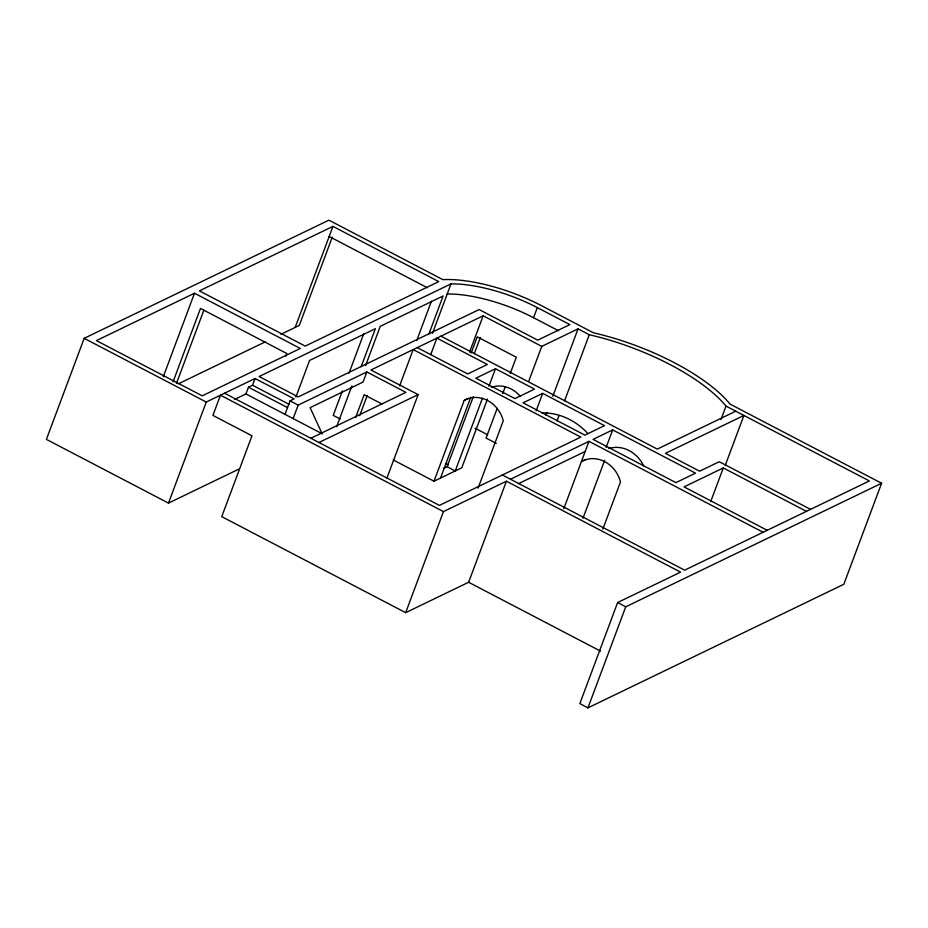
<?xml version="1.0" encoding="UTF-8"?>
<svg xmlns="http://www.w3.org/2000/svg" width="928" height="928" viewBox="0 0 928 928"><rect width="100%" height="100%" fill="white"/><g stroke="black" fill="none" stroke-linecap="round" stroke-linejoin="round"><path stroke-width="1.39" d="M443.456 511.606L220.458 395.2L212.906 415.408L251.975 435.8L221.746 516.641L405.675 612.666L443.456 511.606L506.41 481.214L680.572 572.135L617.63 602.527L579.849 703.586L587.958 707.844L843.819 584.292L881.6 483.244L730.092 404.132A127.774 45.994 20.5 0 0 593.363 332.758L541.418 305.637A92.8 33.408 20.5 0 0 442.842 279.641L328.906 220.156L84.181 338.326L46.4 439.373L168.478 503.104L239.436 468.837M163.27 376.768L194.497 293.236L300.301 348.464L202.211 395.838L96.408 340.599L194.497 293.236M173.084 381.733L200.483 308.444L286.752 353.475L285.743 356.19M176.459 383.438L203.87 310.138M168.478 503.104L206.26 402.056L255.049 378.496L294.118 398.889L290.035 400.861L284.989 414.34M234.61 399.411L245.932 393.948L248.449 387.208L252.532 385.236L255.049 378.496M295.174 327.433L332.955 226.386L438.758 281.613L305.208 346.098L199.404 290.87L332.955 226.386M332.247 237.232L299.257 325.461L280.906 334.312M295.87 397.103L309.569 360.458L375.376 328.674L361.166 366.688M293.132 418.586L298.166 405.107L366.838 371.954L405.896 392.347L310.822 438.26M342.362 390.943L333.233 415.373L340.205 419.015M348.963 373.3L363.683 333.929M336.644 426.683L351.874 385.955M365.562 365.678L380.271 326.308L443.12 295.962L428.91 333.976M366.838 371.954L363.057 382.058L310.103 407.636L322.155 433.828M355.598 417.623L364.159 394.713L382 404.028M359.681 415.651L367.244 395.432M399.574 385.955L413.169 349.578L580.824 437.1L439.408 505.389L224.553 393.228M416.707 340.588L431.427 301.217M432.483 333.361L450.985 283.887A84.262 30.334 20.5 0 1 537.335 307.609L569.896 324.614L537.706 340.147L479.115 309.558L298.201 396.917L259.132 376.524L450.985 283.887M430.836 354.299L436.879 338.128L487.339 364.472L467.724 373.949L417.264 347.606M386.895 478.164L418.122 394.62L370.922 369.982L483.163 315.787L541.766 346.376L578.04 328.86L589.28 334.73A127.774 45.994 20.5 0 1 726.009 406.104L869.397 480.959L684.655 570.163L502.35 474.997M469.568 352.164L483.163 315.787M471.192 353.011L477.236 336.841L516.304 357.234L510.261 373.404M474.266 353.73L480.321 337.56M393.228 459.94L433.991 481.214L464.209 400.386L468.304 398.402M440.533 478.059L470.751 397.219M443.422 468.489L447.099 466.703L473.303 396.65M482.444 398.205L455.242 470.96L447.099 466.703M488.928 386.234L495.471 368.729L534.54 389.122L514.924 398.588L475.855 378.195L495.471 368.729M487.478 399.086L461.784 467.805L433.991 481.214M497.164 408.436L486.075 438.074L496.306 443.422M502.698 393.611L505.215 386.872M558.61 330.786L533.554 317.712L537.335 307.609M478.094 488.14L503.278 420.778A28.907 25.497 64.2 0 0 464.209 400.386M528.67 381.408L541.766 346.376M405.675 612.666L468.628 582.262L506.41 481.214M536.129 410.884L542.683 393.368L604.534 425.65L584.918 435.128L523.056 402.845L542.683 393.368M545.803 415.083L546.801 412.392M552.844 396.221L578.04 328.86M557.044 420.952L559.05 415.57M564.595 400.745L589.28 334.73M563.783 508.718L588.967 441.357L763.129 532.278M606.123 447.424L612.677 429.908L695.536 473.164L675.909 482.63L593.05 439.373L612.677 429.908M583.004 518.207L604.673 460.265M602.84 529.111L620.472 481.957A28.907 25.497 64.2 0 0 581.415 461.564L585.498 459.592M587.958 707.844L625.739 606.796L881.6 483.244M720.975 419.572L726.009 406.104M710.697 501.619L723.295 467.932L806.455 511.351M725.278 465.299L743.908 415.454L665.434 453.34L699.619 471.192L719.235 461.715L810.538 509.379M178.478 383.774L265.35 341.829M318.954 442.505L418.122 394.62M510.493 479.242L588.967 441.357M518.288 483.755L585.185 451.46M735.776 411.197L657.302 449.094L440.962 336.156M723.295 467.932L684.052 486.887L767.224 530.294M329.173 236.489L427.332 287.726M475.043 428.202L487.641 434.791M445.776 463.548L448.294 464.87M290.035 400.861L298.166 405.107M252.532 385.236L289.072 404.306M248.449 387.208L287.506 407.601M245.932 393.948L322.109 433.712M84.181 338.326L206.26 402.056M468.628 582.262L600.532 651.131M617.63 602.527L625.739 606.796M447.203 293.99A84.262 30.334 20.5 0 1 533.554 317.712M542.068 412.937A63.754 56.248 64.2 0 1 587.76 433.411M491.504 387.301A28.907 25.497 64.2 0 1 520.457 396.534M608.849 448.549A30.682 27.074 64.2 0 1 643.649 465.914"/></g></svg>
